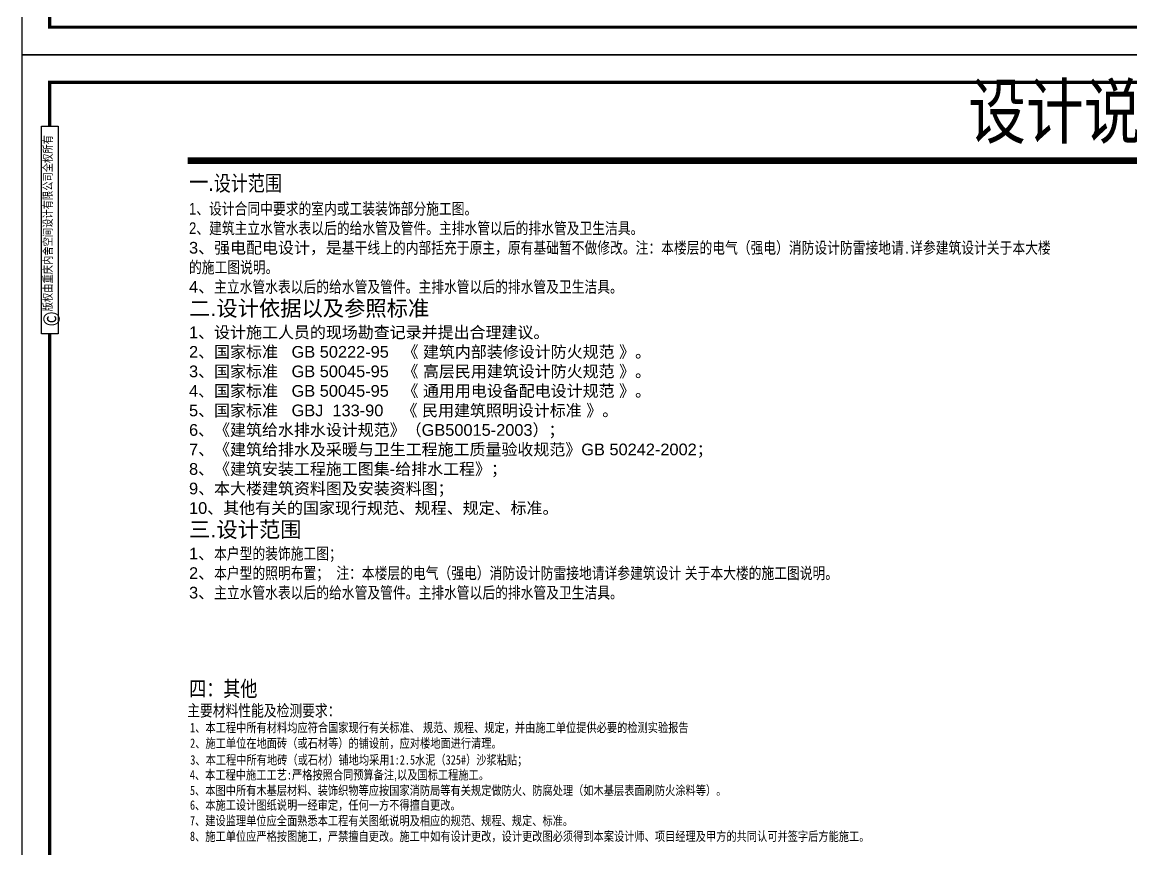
# Model space of a CAD drawing. Header units: inches. Extents: x -50945 to 250244, y -404780 to 18493.
# Drawn here: x -50945 to -35731, y -279005 to -267664 of the extents above; entities that cross this region are included whole.
import ezdxf

# ---------------------------------------------------------------- set-up
doc = ezdxf.new("R2010")
doc.units = ezdxf.units.IN
doc.header["$MEASUREMENT"] = 0
for name, color, linetype in [('15开关布置图-YJ', 2, 'Continuous'), ('A图框', 7, 'Continuous'), ('墙身终饰线', 3, 'Continuous')]:
    doc.layers.add(name, color=color, linetype=linetype)
doc.styles.add('04.YBC-外标注3.0', font='', dxfattribs={"width": 0.8, "height": 3})
doc.styles.add('宋体', font='', dxfattribs={"width": 0.8})
doc.styles.get('04.YBC-外标注3.0').set_extended_font_data('SimSun')
doc.styles.get('宋体').set_extended_font_data('SimSun')

# ---------------------------------------------------------------- blocks, each defined once
blk = doc.blocks.new('gegeg')
at = {"layer": 'A图框'}
for points in [[(162587, -39218), (162587, -60008), (133187, -60008), (133187, -39218)], [(133431, -40125), (133643, -40125), (133643, -42755), (133431, -42755)]]:
    blk.add_lwpolyline(points, close=True, dxfattribs=at)
at = {"layer": 'A图框', "const_width": 42}
for points in [[(133537, -40125), (133537, -39568), (162237, -39568), (162237, -57908)], [(133537, -57908), (133537, -42755)]]:
    blk.add_lwpolyline(points, dxfattribs=at)
at = {"layer": 'A图框', "rotation": 90, "style": '04.YBC-外标注3.0'}
for s, insert, char_height, width, attachment_point in [('版权由重庆内舍空间设计有限公司全权所有', (133460, -42471), 105, 2420.6, 1), ('©', (133559, -42567), 210, 191.34, 5)]:
    blk.add_mtext(s, dxfattribs=dict(at, insert=insert, char_height=char_height, width=width, attachment_point=attachment_point))
blk = doc.blocks.new('hgfj')
at = {"layer": 'A图框', "transparency": 33554687}
blk.add_lwpolyline([(423.3, 1930.32), (423.3, 1633.32), (3.3, 1633.32), (3.3, 1930.32)], close=True, dxfattribs=at)
at = {"layer": 'A图框', "transparency": 33554687, "const_width": 0.6}
blk.add_lwpolyline([(8.3, 1658.32), (418.3, 1658.32), (418.3, 1638.32), (8.3, 1638.32)], close=True, dxfattribs=at)

msp = doc.modelspace()

# ---------------------------------------------------------------- linework, layer by layer
at = {"color": 253, "const_width": 90.79}
msp.add_lwpolyline([(-48675.27, -269561.48), (-21428.91, -269561.48)], dxfattribs=at)

# ---------------------------------------------------------------- block references
at = {"layer": '15开关布置图-YJ', "color": 2, "xscale": 1.080800679813191, "yscale": 1.080800679813191, "zscale": 1.080800679813191}
msp.add_blockref('gegeg', (-194893.82, -225723.5), dxfattribs=at)
at = {"layer": '墙身终饰线', "xscale": 75.65604758682016, "yscale": 75.65604758682016, "zscale": 75.65604758682016}
msp.add_blockref('hgfj', (-51194.36, -391680.58), dxfattribs=at)

# ---------------------------------------------------------------- texts
at = {"color": 253, "attachment_point": 1, "style": '宋体'}
for s, width, heights, insert, char_height in [('{\\fArial Unicode MS|b0|i0|c134|p0;设计说明}', 7847.0808, [0], (-37975.35, -268523.29), 726.2981), ('{\\fSimSun|b0|i0|c134|p2;一\\fArial Unicode MS|b0|i0|c134|p0;.\\fSimSun|b0|i0|c134|p2;\\H0.88384x;设计范围\\fArial Unicode MS|b0|i0|c134|p0;\\H1.1314x;\\P\\H0.66288x;1\\fSimSun|b0|i0|c134|p2;、设计合同中要求的室内或工装装饰部分施工图。\\fArial Unicode MS|b0|i0|c134|p0;\\H1.1786x;\\P\\H0.84848x;2\\fSimSun|b0|i0|c134|p2;、建筑\\W0.8;主立水管水表以后的给水管及管件。主排水管以后的排水管及卫生洁具。\\fArial Unicode MS|b0|i0|c134|p0;\\H1.1786x;\\P\\H0.84848x;\\W1;3\\fSimSun|b0|i0|c134|p2;、强电配电设计，是\\W0.8;基干线上的内部括充于原主，原有基础暂不做修改。注：本楼层的电气（强电）消防设计防雷接地请.详参建筑设计关于本大楼的施工图说明。\\fArial Unicode MS|b0|i0|c134|p0;\\H1.1786x;\\P\\H0.84848x;\\W1;4\\fSimSun|b0|i0|c134|p2;、\\W0.8;主立水管水表以后的给水管及管件。主排水管以后的排水管及卫生洁具。\\fArial Unicode MS|b0|i0|c134|p0;\\H1.1786x;\\P\\fSimSun|b0|i0|c134|p2;\\H1.1313x;\\W1;二\\fArial Unicode MS|b0|i0|c134|p0;.\\fSimSun|b0|i0|c134|p2;设计依据以及参照标准\\fArial Unicode MS|b0|i0|c134|p0;\\H1.1314x;\\P\\H0.66286x;1\\fSimSun|b0|i0|c134|p2;、设计施工人员的现场勘查记录并提出合理建议。\\fArial Unicode MS|b0|i0|c134|p0;\\P\\fArial|b0|i0|c134|p34;2\\fSimSun|b0|i0|c134|p2;、国家标准\\fArial Unicode MS|b0|i0|c134|p0;   \\fArial|b0|i0|c134|p34;GB 50222-95   \\fSimSun|b0|i0|c134|p2;《\\fArial Unicode MS|b0|i0|c134|p0; \\fSimSun|b0|i0|c134|p2;建筑内部装修设计防火规范\\fArial Unicode MS|b0|i0|c134|p0; \\fSimSun|b0|i0|c134|p2;》。\\fArial Unicode MS|b0|i0|c134|p0;\\P\\fArial|b0|i0|c134|p34;3\\fSimSun|b0|i0|c134|p2;、国家标准\\fArial Unicode MS|b0|i0|c134|p0;   \\fArial|b0|i0|c134|p34;GB 50045-95   \\fSimSun|b0|i0|c134|p2;《\\fArial Unicode MS|b0|i0|c134|p0; \\fSimSun|b0|i0|c134|p2;高层民用建筑设计防火规范\\fArial Unicode MS|b0|i0|c134|p0; \\fSimSun|b0|i0|c134|p2;》。\\fArial Unicode MS|b0|i0|c134|p0;\\P\\fArial|b0|i0|c134|p34;4\\fSimSun|b0|i0|c134|p2;、国家标准\\fArial Unicode MS|b0|i0|c134|p0;   \\fArial|b0|i0|c134|p34;GB 50045-95   \\fSimSun|b0|i0|c134|p2;《\\fArial Unicode MS|b0|i0|c134|p0; \\fSimSun|b0|i0|c134|p2;通用用电设备配电设计规范\\fArial Unicode MS|b0|i0|c134|p0; \\fSimSun|b0|i0|c134|p2;》。\\fArial Unicode MS|b0|i0|c134|p0;\\P\\fArial|b0|i0|c134|p34;5\\fSimSun|b0|i0|c134|p2;、国家标准\\fArial Unicode MS|b0|i0|c134|p0;   \\fArial|b0|i0|c134|p34;GBJ  133-90    \\fSimSun|b0|i0|c134|p2;《\\fArial Unicode MS|b0|i0|c134|p0; \\fSimSun|b0|i0|c134|p2;民用建筑照明设计标准\\fArial Unicode MS|b0|i0|c134|p0; \\fSimSun|b0|i0|c134|p2;》。\\fArial Unicode MS|b0|i0|c134|p0;\\P\\fArial|b0|i0|c134|p34;6\\fSimSun|b0|i0|c134|p2;、《建筑给水排水设计规范》（\\fArial|b0|i0|c134|p34;GB50015-2003\\fSimSun|b0|i0|c134|p2;）；\\fArial Unicode MS|b0|i0|c134|p0;\\P\\fArial|b0|i0|c134|p34;7\\fSimSun|b0|i0|c134|p2;、《建筑给排水及采暖与卫生工程施工质量验收规范》\\fArial|b0|i0|c134|p34;GB 50242-2002\\fSimSun|b0|i0|c134|p2;；\\P\\fArial|b0|i0|c134|p34;8\\fSimSun|b0|i0|c134|p2;、《建筑安装工程施工图集\\fArial|b0|i0|c134|p34;-\\fSimSun|b0|i0|c134|p2;给排水工程》；\\fArial Unicode MS|b0|i0|c134|p0;\\P\\fArial|b0|i0|c134|p34;9\\fSimSun|b0|i0|c134|p2;、本大楼建筑资料图及安装资料图；\\P\\fArial|b0|i0|c134|p34;10\\fSimSun|b0|i0|c134|p2;、其他有关的国家现行规范、规程、规定、标准。\\fArial Unicode MS|b0|i0|c134|p0;\\H1.1786x;\\P\\fSimSun|b0|i0|c134|p2;\\H1.1313x;三\\fArial Unicode MS|b0|i0|c134|p0;.\\fSimSun|b0|i0|c134|p2;设计范围\\fArial Unicode MS|b0|i0|c134|p0;\\H1.1315x;\\P\\H0.66286x;1\\fSimSun|b0|i0|c134|p2;、\\W0.8;本户型的装饰施工图；\\fArial Unicode MS|b0|i0|c134|p0;\\P\\W1;2\\fSimSun|b0|i0|c134|p2;、\\W0.8;本户型的照明布置；\\fArial Unicode MS|b0|i0|c134|p0;  \\fSimSun|b0|i0|c134|p2;注：本楼层的电气（强电）消防设计防雷接地请详参建筑设计\\fArial Unicode MS|b0|i0|c134|p0; \\fSimSun|b0|i0|c134|p2;关于本大楼的施工图说明。\\fArial Unicode MS|b0|i0|c134|p0;\\P\\W1;3\\fSimSun|b0|i0|c134|p2;、\\W0.8;主立水管水表以后的给水管及管件。主排水管以后的排水管及卫生洁具。}', 11825.471, [17378.45], (-48657.4, -269735.7), 242.09935), ('{\\fSimSun|b0|i0|c134|p2;四：其他}', 11825.471, [17378.45], (-48654.61, -276690.48), 213.9767)]:
    msp.add_mtext_dynamic_manual_height_columns(s, width=width, gutter_width=945.7, heights=heights, dxfattribs=dict(at, insert=insert, char_height=char_height))
for s, insert, char_height, width in [('主要材料性能及检测要求：', (-48682.5, -277017.17, -185.78), 160.4825, 10587.6031), ('1、本工程中所有材料均应符合国家现行有关标准、{\\fArial Unicode MS|b0|i0|c134|p0; }规范、规程、规定，并由施工单位提供必要的检测实验报告{\\fArial Unicode MS|b0|i0|c134|p0;\\P}2、施工单位在地面砖（或石材等）的铺设前，应对楼地面进行清理。           ', (-48642.23, -277265.45, -185.78), 128.38602, 10587.6031), ('3、本工程中所有地砖（或石材）铺地均采用1:2.5水泥（325#）沙浆粘贴；\\P ', (-48639.87, -277708.49, -185.78), 128.386, 10587.6031), ('4、本工程中施工工艺:严格按照合同预算备注{\\fArial Unicode MS|b0|i0|c134|p0;,}以及国标工程施工。', (-48646.65, -277913.47, -185.78), 128.386, 10587.6031), ('5、本图中所有木基层材料、装饰织物等应按国家消防局等有关规定做防火、防腐处理（如木基层表面刷防火涂料等）。', (-48644.74, -278126.79, -185.78), 128.386, 10587.6031), ('6、本施工设计图纸说明一经审定，任何一方不得擅自更改。{\\fArial Unicode MS|b0|i0|c134|p0;\\P}7、建设监理单位应全面熟悉本工程有关图纸说明及相应的规范、规程、规定、标准。{\\fArial Unicode MS|b0|i0|c134|p0;\\P}8、施工单位应严格按图施工，严禁擅自更改。施工中如有设计更改，设计更改图必须得到本案设计师、项目经理及甲方的共同认可并签字后方能施工。', (-48644.69, -278327.54, -185.78), 128.386, 12266.038)]:
    msp.add_mtext(s, dxfattribs=dict(at, insert=insert, char_height=char_height, width=width))

doc.saveas('drawing.dxf')
